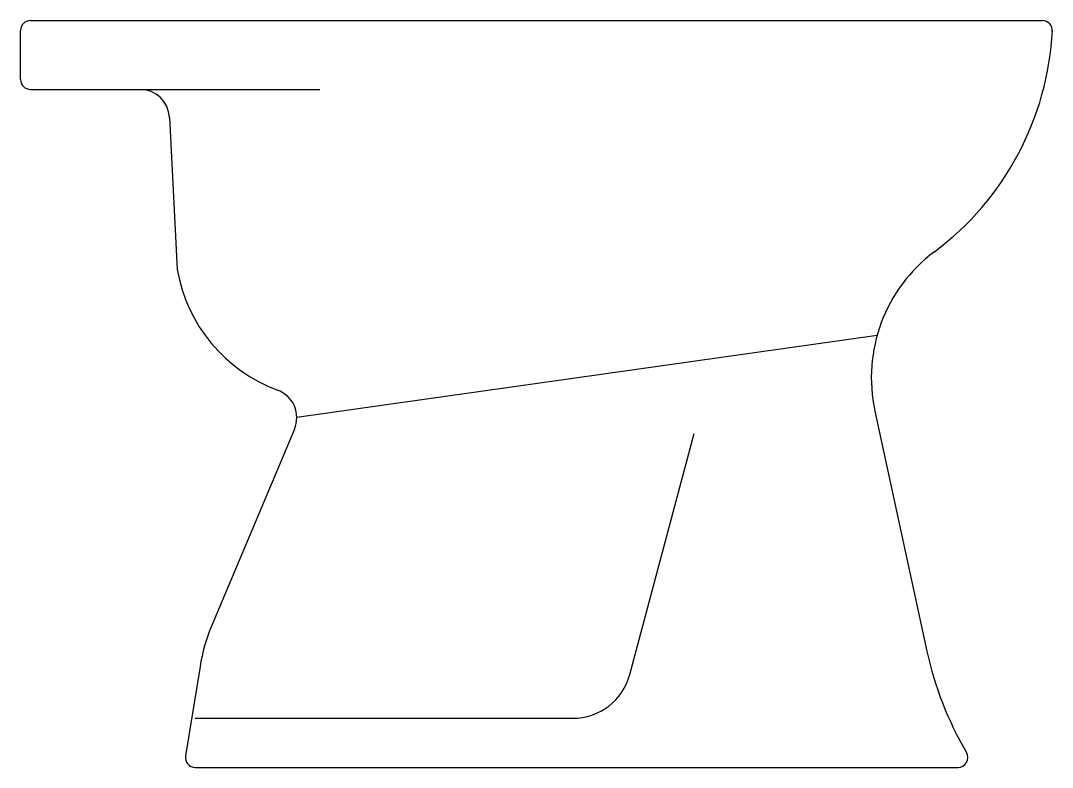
# Model space of a CAD drawing. Extents: x 506 to 1031, y 1481 to 1861.
import ezdxf

# ---------------------------------------------------------------- set-up
doc = ezdxf.new("R2010")
doc.units = 0
doc.header["$LTSCALE"] = 50
doc.layers.add('FINA', color=6, linetype='CONTINUOUS')
doc.layers.add('GROSSA', color=3, linetype='CONTINUOUS')

msp = doc.modelspace()

# ---------------------------------------------------------------- linework, layer by layer
at = {"layer": 'FINA', "color": 0, "linetype": 'CONTINUOUS'}
for p, q in [((646.2, 1659.24), (941.52, 1700.94)), ((815.61, 1528.19), (848.47, 1650.85)), ((594.59, 1505.96), (786.63, 1505.96))]:
    msp.add_line(p, q, dxfattribs=at)
msp.add_arc((786.63, 1535.96), 30, 270, 345, dxfattribs=at)
at = {"layer": 'GROSSA', "color": 0, "linetype": 'CONTINUOUS'}
for p, q in [((510.72, 1860.96), (1025.63, 1860.96)), ((505.72, 1830.96), (505.72, 1855.96)), ((510.72, 1825.96), (566.46, 1825.96)), ((566.46, 1825.96), (658, 1825.96)), ((581.44, 1811.72), (585.38, 1734.32)), ((940.34, 1662.3), (966.84, 1540.01)), ((645.04, 1653.08), (602.89, 1552.89)), ((597, 1532.32), (589.65, 1486.75))]:
    msp.add_line(p, q, dxfattribs=at)
at = {"layer": 'GROSSA', "color": 0}
msp.add_line((594.59, 1480.96), (982.63, 1480.96), dxfattribs=at)
at = {"layer": 'GROSSA', "color": 0, "linetype": 'CONTINUOUS'}
for centre, radius, start, end in [((510.72, 1855.96), 5, 90, 180), ((1025.63, 1855.96), 5, 354.0638, 90), ((880.82, 1863.47), 150, 306.7783, 357.1308), ((510.72, 1830.96), 5, 180, 270), ((566.46, 1810.96), 15, 2.917, 90), ((1018.53, 1679.25), 80, 126.7783, 192.2251), ((664.21, 1747.98), 80, 189.8259, 249.672), ((631.21, 1658.89), 15, 337.1867, 69.672), ((685.85, 1517.99), 90, 157.1867, 170.8377), ((1137.87, 1577.07), 175, 192.2251, 210.4105), ((594.59, 1485.96), 5, 170.8377, 270), ((982.63, 1485.96), 5, 270, 30.4105)]:
    msp.add_arc(centre, radius, start, end, dxfattribs=at)

doc.saveas('drawing.dxf')
